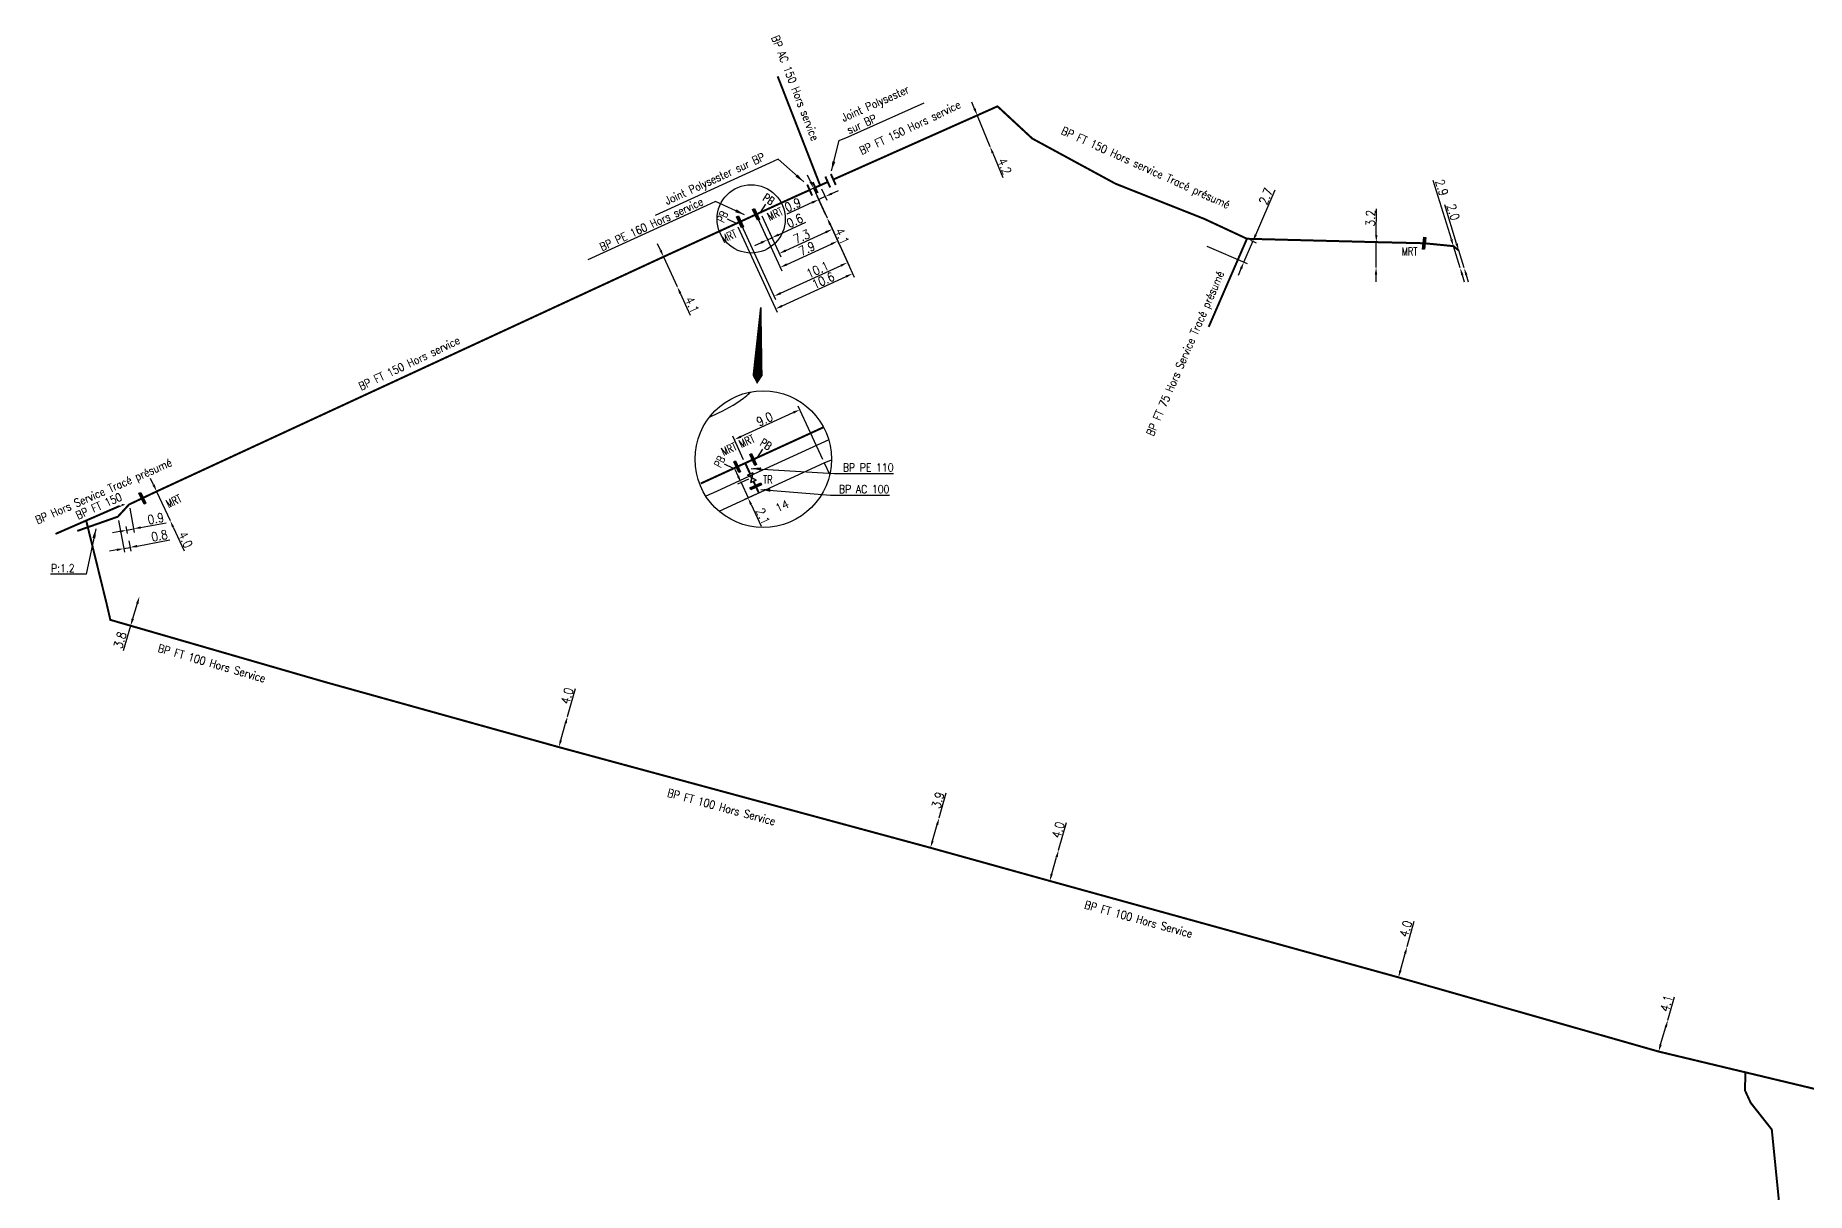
# Model space of a CAD drawing. Header units: millimetres. Extents: x 185000 to 186000, y 128000 to 129005.
# Drawn here: x 185268.1 to 185489.5, y 128611.2 to 128755.8 of the extents above; entities that cross this region are included whole.
import ezdxf
from ezdxf.enums import TextEntityAlignment as Align

# ---------------------------------------------------------------- set-up
doc = ezdxf.new("R2010")
doc.units = ezdxf.units.MM
doc.header["$PDMODE"] = 34
doc.linetypes.add('L_25_FT', pattern=[2000, 1000, 1000])
doc.layers.get('0').update_dxf_attribs({"linetype": 'CONTINUOUS'})
doc.layers.get('DEFPOINTS').update_dxf_attribs({"linetype": 'CONTINUOUS'})
doc.layers.add('L_908', color=5, linetype='CONTINUOUS')
doc.styles.add('G_ROMANS', font='ROMANS.SHX', dxfattribs={"width": 0.75})
doc.styles.get("Standard").update_dxf_attribs({"font": 'romans.shx', "width": 0.85})
doc.linetypes.add('BP_HS', pattern='A,2,-1,["G",Standard,S=0.85,R=0,X=-0.27,Y=-0.4],-1', length=4)
doc.dimstyles.get("Standard").update_dxf_attribs({"dimtxt": 1.5, "dimasz": 1.2, "dimexe": 0.625, "dimexo": 0.625, "dimgap": 0.25, "dimtad": 1, "dimdec": 1, "dimzin": 0, "dimdsep": 46, "dimtxsty": 'Standard', "dimcen": -0.5, "dimadec": 0, "dimazin": 0, "dimtfac": 1, "dimtdec": 1, "dimtmove": 0, "dimatfit": 3, "dimfxl": 0, "dimtolj": 1, "dimtzin": 0, "dimarcsym": 0})

# ---------------------------------------------------------------- blocks, each defined once
blk = doc.blocks.new('*D12')
at = {"layer": 'DEFPOINTS', "color": 0, "linetype": 'Continuous', "transparency": 16777216}
for p in [(185472.19, 128632.73), (185472.19, 128632.73), (185471.04, 128628.79)]:
    blk.add_point(p, dxfattribs=at)
at = {"layer": 'L_908', "color": 0, "linetype": 'Continuous', "lineweight": -2, "transparency": 16777216}
for p, q in [((185472.19, 128632.73), (185473.04, 128635.61)), ((185471.29, 128629.66), (185471.94, 128631.86))]:
    blk.add_line(p, q, dxfattribs=at)
at = {"layer": 'L_908', "color": 0, "linetype": 'Continuous', "transparency": 16777216}
for points in [[(185471.79, 128631.9), (185472.08, 128631.82), (185472.19, 128632.73)], [(185471.14, 128629.7), (185471.43, 128629.61), (185471.04, 128628.79)]]:
    blk.add_solid(points, dxfattribs=at)
at = {"layer": 'L_908', "color": 0, "linetype": 'Continuous', "transparency": 16777216, "insert": (185472.02, 128634.81), "char_height": 1.125, "attachment_point": 5, "rotation": 73.6448}
blk.add_mtext('\\A1;4.1', dxfattribs=at)
blk = doc.blocks.new('*D13')
at = {"layer": 'DEFPOINTS', "color": 0, "linetype": 'Continuous', "transparency": 16777216}
for p in [(185439.59, 128641.91), (185439.59, 128641.91), (185438.52, 128638.06)]:
    blk.add_point(p, dxfattribs=at)
at = {"layer": 'L_908', "color": 0, "linetype": 'Continuous', "lineweight": -2, "transparency": 16777216}
for p, q in [((185439.59, 128641.91), (185440.47, 128645.07)), ((185438.76, 128638.92), (185439.35, 128641.04))]:
    blk.add_line(p, q, dxfattribs=at)
at = {"layer": 'L_908', "color": 0, "linetype": 'Continuous', "transparency": 16777216}
for points in [[(185439.21, 128641.08), (185439.5, 128641), (185439.59, 128641.91)], [(185438.62, 128638.96), (185438.91, 128638.88), (185438.52, 128638.06)]]:
    blk.add_solid(points, dxfattribs=at)
at = {"layer": 'L_908', "color": 0, "linetype": 'Continuous', "transparency": 16777216, "insert": (185439.43, 128644.13), "char_height": 1.125, "attachment_point": 5, "rotation": 74.4636}
blk.add_mtext('\\A1;4.0', dxfattribs=at)
blk = doc.blocks.new('*D14')
at = {"layer": 'DEFPOINTS', "color": 0, "linetype": 'Continuous', "transparency": 16777216}
for p in [(185396.04, 128653.95), (185396.04, 128653.95), (185394.93, 128650.11)]:
    blk.add_point(p, dxfattribs=at)
at = {"layer": 'L_908', "color": 0, "linetype": 'Continuous', "lineweight": -2, "transparency": 16777216}
for p, q in [((185396.04, 128653.95), (185397.04, 128657.41)), ((185395.18, 128650.98), (185395.79, 128653.09))]:
    blk.add_line(p, q, dxfattribs=at)
at = {"layer": 'L_908', "color": 0, "linetype": 'Continuous', "transparency": 16777216}
for points in [[(185395.64, 128653.13), (185395.93, 128653.05), (185396.04, 128653.95)], [(185395.03, 128651.02), (185395.32, 128650.93), (185394.93, 128650.11)]]:
    blk.add_solid(points, dxfattribs=at)
at = {"layer": 'L_908', "color": 0, "linetype": 'Continuous', "transparency": 16777216, "insert": (185395.99, 128656.48), "char_height": 1.125, "attachment_point": 5, "rotation": 73.8445}
blk.add_mtext('\\A1;4.0', dxfattribs=at)
blk = doc.blocks.new('*D15')
at = {"layer": 'DEFPOINTS', "color": 0, "linetype": 'Continuous', "transparency": 16777216}
for p in [(185381.11, 128658), (185381.11, 128658), (185380.03, 128654.25)]:
    blk.add_point(p, dxfattribs=at)
at = {"layer": 'L_908', "color": 0, "linetype": 'Continuous', "lineweight": -2, "transparency": 16777216}
for p, q in [((185381.11, 128658), (185382, 128661.11)), ((185380.28, 128655.12), (185380.86, 128657.14))]:
    blk.add_line(p, q, dxfattribs=at)
at = {"layer": 'L_908', "color": 0, "linetype": 'Continuous', "transparency": 16777216}
for points in [[(185380.72, 128657.18), (185381, 128657.1), (185381.11, 128658)], [(185380.14, 128655.16), (185380.42, 128655.08), (185380.03, 128654.25)]]:
    blk.add_solid(points, dxfattribs=at)
at = {"layer": 'L_908', "color": 0, "linetype": 'Continuous', "transparency": 16777216, "insert": (185380.96, 128660.2), "char_height": 1.125, "attachment_point": 5, "rotation": 73.9577}
blk.add_mtext('\\A1;3.9', dxfattribs=at)
blk = doc.blocks.new('*D16')
at = {"layer": 'DEFPOINTS', "color": 0, "linetype": 'Continuous', "transparency": 16777216}
for p in [(185334.66, 128670.67), (185334.66, 128670.67), (185333.57, 128666.83)]:
    blk.add_point(p, dxfattribs=at)
at = {"layer": 'L_908', "color": 0, "linetype": 'Continuous', "lineweight": -2, "transparency": 16777216}
for p, q in [((185334.66, 128670.67), (185335.65, 128674.16)), ((185333.82, 128667.69), (185334.42, 128669.81))]:
    blk.add_line(p, q, dxfattribs=at)
at = {"layer": 'L_908', "color": 0, "linetype": 'Continuous', "transparency": 16777216}
for points in [[(185334.28, 128669.85), (185334.56, 128669.77), (185334.66, 128670.67)], [(185333.68, 128667.73), (185333.96, 128667.65), (185333.57, 128666.83)]]:
    blk.add_solid(points, dxfattribs=at)
at = {"layer": 'L_908', "color": 0, "linetype": 'Continuous', "transparency": 16777216, "insert": (185334.61, 128673.22), "char_height": 1.125, "attachment_point": 5, "rotation": 74.1764}
blk.add_mtext('\\A1;4.0', dxfattribs=at)
blk = doc.blocks.new('*D17')
at = {"layer": 'DEFPOINTS', "color": 0, "linetype": 'Continuous', "transparency": 16777216}
for p in [(185281.14, 128685.63), (185281.14, 128685.63), (185280.04, 128682)]:
    blk.add_point(p, dxfattribs=at)
at = {"layer": 'L_908', "color": 0, "linetype": 'Continuous', "lineweight": -2, "transparency": 16777216}
for p, q in [((185280.88, 128684.77), (185280.3, 128682.86)), ((185280.04, 128682), (185279.1, 128678.86))]:
    blk.add_line(p, q, dxfattribs=at)
at = {"layer": 'L_908', "color": 0, "linetype": 'Continuous', "transparency": 16777216}
for points in [[(185280.74, 128684.82), (185281.03, 128684.73), (185281.14, 128685.63)], [(185280.16, 128682.9), (185280.45, 128682.82), (185280.04, 128682)]]:
    blk.add_solid(points, dxfattribs=at)
at = {"layer": 'L_908', "color": 0, "linetype": 'Continuous', "transparency": 16777216, "insert": (185278.72, 128680.21), "char_height": 1.125, "attachment_point": 5, "rotation": 73.1785}
blk.add_mtext('\\A1;3.8', dxfattribs=at)
blk = doc.blocks.new('L_340_13')
at = {"color": 0, "linetype": 'Continuous', "flags": 128}
blk.add_lwpolyline([(0, 0), (0, 1.25)], dxfattribs=at)
at = {"color": 0, "linetype": 'Continuous', "style": 'G_ROMANS', "width": 0.75}
blk.add_text('PB', height=1, dxfattribs=at).set_placement((0, 1.95), align=Align.MIDDLE)
at = {"color": 0, "linetype": 'Continuous', "width": 0.75, "flags": 3}
for tag, p in [('DEF_LEG', (0, -10)), ('DEF_COUP', (0, -12.5)), ('DEF_TYPE', (0, -15))]:
    blk.add_attdef(tag, text='', height=1.2, dxfattribs=at).set_placement(p, align=Align.MIDDLE)
blk = doc.blocks.new('L_300_03')
at = {"color": 0, "linetype": 'Continuous', "flags": 128}
blk.add_lwpolyline([(-0.5, 0.38), (0.5, -0.38), (0.5, 0.38), (-0.5, -0.38), (-0.5, 0.38)], dxfattribs=at)
at = {"color": 0, "linetype": 'Continuous', "width": 0.75}
blk.add_attdef('NUM', text='', height=1, dxfattribs=at).set_placement((0, 1.67), align=Align.MIDDLE_CENTER)
at = {"color": 0, "linetype": 'Continuous', "width": 0.75, "flags": 3}
for tag, p in [('DEF_LEG', (0, -5)), ('DEF_COUP', (0, -7.5)), ('DEF_TYPE', (0, -10))]:
    blk.add_attdef(tag, text='', height=1.2, dxfattribs=at).set_placement(p, align=Align.MIDDLE)
blk = doc.blocks.new('L_340_17')
at = {"linetype": 'Continuous'}
blk.add_hatch(color=0, dxfattribs=at).paths.add_polyline_path([(0.125, 0.75), (-0.125, 0.75), (-0.125, -0.75), (0.125, -0.75)])
at = {"color": 0, "linetype": 'Continuous'}
blk.add_lwpolyline([(-0.125, 0.75), (0.125, 0.75), (0.125, -0.75), (-0.125, -0.75)], close=True, dxfattribs=at)
at = {"color": 0, "linetype": 'Continuous', "style": 'G_ROMANS', "width": 0.75}
for tag, height, flags, p in [('MRT', 1.5, 8, (0, 3)), ('DEF_LEG', 1.2, 3, (0, -5)), ('DEF_COUP', 1.2, 3, (0, -7.5)), ('DEF_TYPE', 1.2, 3, (0, -10))]:
    blk.add_attdef(tag, text='', height=height, dxfattribs=dict(at, flags=flags)).set_placement(p, align=Align.MIDDLE)
blk = doc.blocks.new('L_340_19')
at = {"linetype": 'Continuous'}
blk.add_hatch(color=0, dxfattribs=at).paths.add_polyline_path([(0.12, 0.75), (-0.12, 0.75), (-0.12, -0.75), (0.12, -0.75)])
at = {"color": 0, "linetype": 'Continuous'}
blk.add_lwpolyline([(-0.12, 0.75), (0.12, 0.75), (0.12, -0.75), (-0.12, -0.75)], close=True, dxfattribs=at)
at = {"color": 0, "linetype": 'Continuous', "width": 0.75}
for tag, height, flags, p in [('TR', 1, 8, (0, 1.98)), ('DEF_LEG', 1.2, 3, (0, -5)), ('DEF_COUP', 1.2, 3, (0, -7.5)), ('DEF_TYPE', 1.2, 3, (0, -10))]:
    blk.add_attdef(tag, text='', height=height, dxfattribs=dict(at, flags=flags)).set_placement(p, align=Align.MIDDLE)
blk = doc.blocks.new('L_300_09')
at = {"color": 0, "linetype": 'Continuous', "flags": 128}
blk.add_lwpolyline([(0.5, -0.38), (-0.5, 0.38), (-0.5, -0.38), (0.5, 0.38), (0.5, -0.38)], dxfattribs=at)
at = {"color": 0, "linetype": 'Continuous', "width": 0.75}
blk.add_attdef('NUM', text='', height=1, dxfattribs=at).set_placement((0, 1.69), align=Align.MIDDLE_CENTER)
at = {"color": 0, "linetype": 'Continuous', "width": 0.75, "flags": 3}
for tag, p in [('DEF_LEG', (0, -5)), ('DEF_COUP', (0, -7.5)), ('DEF_TYPE', (0, -10))]:
    blk.add_attdef(tag, text='', height=1.2, dxfattribs=at).set_placement(p, align=Align.MIDDLE)
blk = doc.blocks.new('P_310_01')
at = {"color": 0, "linetype": 'Continuous', "const_width": 0.25, "flags": 128}
for points in [[(-0.38, 0.75), (-0.38, -0.75)], [(0.38, 0.75), (0.38, -0.75)]]:
    blk.add_lwpolyline(points, dxfattribs=at)
at = {"color": 0, "linetype": 'Continuous', "width": 0.75}
blk.add_attdef('NUM', text='', height=1, dxfattribs=at).set_placement((1.93, 1.53), align=Align.MIDDLE)
at = {"color": 0, "linetype": 'Continuous', "width": 0.75, "flags": 3}
for tag, p in [('DEF_LEG', (0, -10)), ('DEF_COUP', (0, -12.5)), ('DEF_TYPE', (0, -15))]:
    blk.add_attdef(tag, text='', height=1.2, dxfattribs=at).set_placement(p, align=Align.MIDDLE)
blk = doc.blocks.new('*D203')
at = {"layer": 'DEFPOINTS', "color": 0, "linetype": 'Continuous', "transparency": 16777216}
for p in [(185358.22, 128733.39), (185367.11, 128732.95), (185368.43, 128730.06)]:
    blk.add_point(p, dxfattribs=at)
at = {"layer": 'L_908', "color": 0, "linetype": 'Continuous', "lineweight": -2, "transparency": 16777216}
for p, q in [((185358.41, 128732.96), (185361.44, 128726.35)), ((185367.3, 128732.53), (185368.62, 128729.64)), ((185362.07, 128727.15), (185367.61, 128729.69))]:
    blk.add_line(p, q, dxfattribs=at)
at = {"layer": 'L_908', "color": 0, "linetype": 'Continuous', "transparency": 16777216}
for points in [[(185367.55, 128729.82), (185367.67, 128729.55), (185368.43, 128730.06)], [(185362, 128727.28), (185362.13, 128727.01), (185361.25, 128726.77)]]:
    blk.add_solid(points, dxfattribs=at)
at = {"layer": 'L_908', "color": 0, "linetype": 'Continuous', "transparency": 16777216, "insert": (185364.57, 128729.12), "char_height": 1.125, "attachment_point": 5, "rotation": 24.6108}
blk.add_mtext('\\A1;7.9', dxfattribs=at)
blk = doc.blocks.new('*D204')
at = {"layer": 'DEFPOINTS', "color": 0, "linetype": 'Continuous', "transparency": 16777216}
for p in [(185356.22, 128732.47), (185367.11, 128732.95), (185369.66, 128727.38)]:
    blk.add_point(p, dxfattribs=at)
at = {"layer": 'L_908', "color": 0, "linetype": 'Continuous', "lineweight": -2, "transparency": 16777216}
for p, q in [((185356.41, 128732.05), (185360.67, 128722.75)), ((185367.3, 128732.53), (185369.85, 128726.95)), ((185361.29, 128723.55), (185368.84, 128727.01))]:
    blk.add_line(p, q, dxfattribs=at)
at = {"layer": 'L_908', "color": 0, "linetype": 'Continuous', "transparency": 16777216}
for points in [[(185368.78, 128727.14), (185368.9, 128726.87), (185369.66, 128727.38)], [(185361.23, 128723.69), (185361.36, 128723.41), (185360.48, 128723.17)]]:
    blk.add_solid(points, dxfattribs=at)
at = {"layer": 'L_908', "color": 0, "linetype": 'Continuous', "transparency": 16777216, "insert": (185365.91, 128726.49), "char_height": 1.125, "attachment_point": 5, "rotation": 24.6108}
blk.add_mtext('\\A1;10.1', dxfattribs=at)
blk = doc.blocks.new('*D205')
at = {"layer": 'DEFPOINTS', "color": 0, "linetype": 'Continuous', "transparency": 16777216}
for p in [(185363.7, 128709), (185356.86, 128702.31), (185366.75, 128702.34)]:
    blk.add_point(p, dxfattribs=at)
at = {"layer": 'L_908', "color": 0, "linetype": 'Continuous', "lineweight": -2, "transparency": 16777216}
for p, q in [((185356.33, 128705.63), (185362.88, 128708.63)), ((185366.56, 128702.76), (185363.5, 128709.43)), ((185356.67, 128702.74), (185355.32, 128705.68))]:
    blk.add_line(p, q, dxfattribs=at)
at = {"layer": 'L_908', "color": 0, "linetype": 'Continuous', "transparency": 16777216}
for points in [[(185362.82, 128708.77), (185362.94, 128708.49), (185363.7, 128709)], [(185356.27, 128705.77), (185356.4, 128705.49), (185355.52, 128705.26)]]:
    blk.add_solid(points, dxfattribs=at)
at = {"layer": 'L_908', "color": 0, "linetype": 'Continuous', "transparency": 16777216, "insert": (185359.29, 128707.81), "char_height": 1.125, "attachment_point": 5, "rotation": 24.6108}
blk.add_mtext('\\A1;9.0', dxfattribs=at)
blk = doc.blocks.new('*D206')
at = {"layer": 'DEFPOINTS', "color": 0, "linetype": 'Continuous', "transparency": 16777216}
for p in [(185355.77, 128732.25), (185367.11, 128732.95), (185370.29, 128726)]:
    blk.add_point(p, dxfattribs=at)
at = {"layer": 'L_908', "color": 0, "linetype": 'Continuous', "lineweight": -2, "transparency": 16777216}
for p, q in [((185355.96, 128731.83), (185360.85, 128721.16)), ((185367.3, 128732.53), (185370.49, 128725.57)), ((185361.47, 128721.96), (185369.47, 128725.62))]:
    blk.add_line(p, q, dxfattribs=at)
at = {"layer": 'L_908', "color": 0, "linetype": 'Continuous', "transparency": 16777216}
for points in [[(185369.41, 128725.76), (185369.54, 128725.49), (185370.29, 128726)], [(185361.41, 128722.1), (185361.53, 128721.82), (185360.65, 128721.58)]]:
    blk.add_solid(points, dxfattribs=at)
at = {"layer": 'L_908', "color": 0, "linetype": 'Continuous', "transparency": 16777216, "insert": (185366.62, 128725.14), "char_height": 1.125, "attachment_point": 5, "rotation": 24.6108}
blk.add_mtext('\\A1;10.6', dxfattribs=at)
blk = doc.blocks.new('*D207')
at = {"layer": 'DEFPOINTS', "color": 0, "linetype": 'Continuous', "transparency": 16777216}
for p in [(185358.22, 128733.39), (185358.76, 128733.63), (185359.66, 128730.23)]:
    blk.add_point(p, dxfattribs=at)
at = {"layer": 'L_908', "color": 0, "linetype": 'Continuous', "lineweight": -2, "transparency": 16777216}
for p, q in [((185358.41, 128732.96), (185359.86, 128729.8)), ((185358.96, 128733.21), (185360.41, 128730.05)), ((185361.03, 128730.85), (185364.46, 128732.42)), ((185358.85, 128729.85), (185358.03, 128729.48)), ((185359.66, 128730.23), (185360.21, 128730.48))]:
    blk.add_line(p, q, dxfattribs=at)
at = {"layer": 'L_908', "color": 0, "linetype": 'Continuous', "transparency": 16777216}
for points in [[(185360.97, 128730.99), (185361.09, 128730.72), (185360.21, 128730.48)], [(185358.78, 128729.99), (185358.91, 128729.72), (185359.66, 128730.23)]]:
    blk.add_solid(points, dxfattribs=at)
at = {"layer": 'L_908', "color": 0, "linetype": 'Continuous', "transparency": 16777216, "insert": (185363.06, 128732.61), "char_height": 1.125, "attachment_point": 5, "rotation": 24.6108}
blk.add_mtext('\\A1;0.6', dxfattribs=at)
blk = doc.blocks.new('*D208')
at = {"layer": 'DEFPOINTS', "color": 0, "linetype": 'Continuous', "transparency": 16777216}
for p in [(185358.76, 128733.63), (185367.11, 128732.95), (185367.75, 128731.54)]:
    blk.add_point(p, dxfattribs=at)
at = {"layer": 'L_908', "color": 0, "linetype": 'Continuous', "lineweight": -2, "transparency": 16777216}
for p, q in [((185358.96, 128733.21), (185361.31, 128728.08)), ((185361.93, 128728.88), (185366.93, 128731.17)), ((185367.3, 128732.53), (185367.95, 128731.12))]:
    blk.add_line(p, q, dxfattribs=at)
at = {"layer": 'L_908', "color": 0, "linetype": 'Continuous', "transparency": 16777216}
for points in [[(185366.87, 128731.31), (185366.99, 128731.03), (185367.75, 128731.54)], [(185361.87, 128729.02), (185361.99, 128728.74), (185361.11, 128728.5)]]:
    blk.add_solid(points, dxfattribs=at)
at = {"layer": 'L_908', "color": 0, "linetype": 'Continuous', "transparency": 16777216, "insert": (185363.92, 128730.62), "char_height": 1.125, "attachment_point": 5, "rotation": 24.6108}
blk.add_mtext('\\A1;7.3', dxfattribs=at)
blk = doc.blocks.new('*D209')
at = {"layer": 'DEFPOINTS', "color": 0, "linetype": 'Continuous', "transparency": 16777216}
for p in [(185357.7, 128700.5), (185357.22, 128697.97), (185358.57, 128698.59)]:
    blk.add_point(p, dxfattribs=at)
at = {"layer": 'L_908', "color": 0, "linetype": 'Continuous', "lineweight": -2, "transparency": 16777216}
for p, q in [((185355.97, 128700.7), (185355.6, 128701.52)), ((185357.27, 128700.3), (185355.92, 128699.68)), ((185356.34, 128699.88), (185357.22, 128697.97)), ((185358.14, 128698.39), (185356.79, 128697.77)), ((185357.59, 128697.15), (185358.85, 128694.42))]:
    blk.add_line(p, q, dxfattribs=at)
at = {"layer": 'L_908', "color": 0, "linetype": 'Continuous', "transparency": 16777216}
for points in [[(185356.11, 128700.76), (185355.83, 128700.63), (185356.34, 128699.88)], [(185357.73, 128697.21), (185357.46, 128697.09), (185357.22, 128697.97)]]:
    blk.add_solid(points, dxfattribs=at)
at = {"layer": 'L_908', "color": 0, "linetype": 'Continuous', "transparency": 16777216, "insert": (185359.09, 128695.69), "char_height": 1.125, "attachment_point": 5, "rotation": 294.6108}
blk.add_mtext('\\A1;2.1', dxfattribs=at)
blk = doc.blocks.new('*D210')
at = {"layer": 'DEFPOINTS', "color": 0, "linetype": 'Continuous', "transparency": 16777216}
for p in [(185283.3, 128698.78), (185284.98, 128695.15), (185284.98, 128695.15)]:
    blk.add_point(p, dxfattribs=at)
at = {"layer": 'L_908', "color": 0, "linetype": 'Continuous', "lineweight": -2, "transparency": 16777216}
for p, q in [((185282.92, 128699.59), (185282.54, 128700.41)), ((185283.3, 128698.78), (185284.98, 128695.15)), ((185285.36, 128694.33), (185286.73, 128691.36))]:
    blk.add_line(p, q, dxfattribs=at)
at = {"layer": 'L_908', "color": 0, "linetype": 'Continuous', "transparency": 16777216}
for points in [[(185283.06, 128699.66), (185282.78, 128699.53), (185283.3, 128698.78)], [(185285.49, 128694.39), (185285.22, 128694.27), (185284.98, 128695.15)]]:
    blk.add_solid(points, dxfattribs=at)
at = {"layer": 'L_908', "color": 0, "linetype": 'Continuous', "transparency": 16777216, "insert": (185286.91, 128692.75), "char_height": 1.125, "attachment_point": 5, "rotation": 294.8364}
blk.add_mtext('\\A1;4.0', dxfattribs=at)
blk = doc.blocks.new('*D211')
at = {"layer": 'DEFPOINTS', "color": 0, "linetype": 'Continuous', "transparency": 16777216}
for p in [(185279.84, 128697.14), (185279.57, 128693.94), (185279.74, 128693.06)]:
    blk.add_point(p, dxfattribs=at)
at = {"layer": 'L_908', "color": 0, "linetype": 'Continuous', "lineweight": -2, "transparency": 16777216}
for p, q in [((185279.93, 128696.68), (185280.5, 128693.64)), ((185278.69, 128693.78), (185277.8, 128693.61)), ((185279.65, 128693.52), (185279.48, 128694.4)), ((185279.57, 128693.94), (185280.42, 128694.1)), ((185281.3, 128694.27), (185284.48, 128694.87))]:
    blk.add_line(p, q, dxfattribs=at)
at = {"layer": 'L_908', "color": 0, "linetype": 'Continuous', "transparency": 16777216}
for points in [[(185278.66, 128693.92), (185278.71, 128693.63), (185279.57, 128693.94)], [(185281.27, 128694.42), (185281.33, 128694.12), (185280.42, 128694.1)]]:
    blk.add_solid(points, dxfattribs=at)
at = {"layer": 'L_908', "color": 0, "linetype": 'Continuous', "transparency": 16777216, "insert": (185283.19, 128695.39), "char_height": 1.125, "attachment_point": 5, "rotation": 10.7265}
blk.add_mtext('\\A1;0.9', dxfattribs=at)
blk = doc.blocks.new('*D212')
at = {"layer": 'DEFPOINTS', "color": 0, "linetype": 'Continuous', "transparency": 16777216}
for p in [(185278.44, 128695.62), (185279.74, 128693.06), (185279.98, 128691.79)]:
    blk.add_point(p, dxfattribs=at)
at = {"layer": 'L_908', "color": 0, "linetype": 'Continuous', "lineweight": -2, "transparency": 16777216}
for p, q in [((185278.53, 128695.16), (185279.28, 128691.18)), ((185278.31, 128691.47), (185277.42, 128691.3)), ((185279.19, 128691.64), (185279.98, 128691.79)), ((185279.82, 128692.6), (185280.07, 128691.33)), ((185280.86, 128691.95), (185284.96, 128692.73))]:
    blk.add_line(p, q, dxfattribs=at)
at = {"layer": 'L_908', "color": 0, "linetype": 'Continuous', "transparency": 16777216}
for points in [[(185278.28, 128691.62), (185278.34, 128691.32), (185279.19, 128691.64)], [(185280.83, 128692.1), (185280.89, 128691.81), (185279.98, 128691.79)]]:
    blk.add_solid(points, dxfattribs=at)
at = {"layer": 'L_908', "color": 0, "linetype": 'Continuous', "transparency": 16777216, "insert": (185283.65, 128693.25), "char_height": 1.125, "attachment_point": 5, "rotation": 10.7265}
blk.add_mtext('\\A1;0.8', dxfattribs=at)
blk = doc.blocks.new('*D213')
at = {"layer": 'DEFPOINTS', "color": 0, "linetype": 'Continuous', "transparency": 16777216}
for p in [(185346.66, 128728.1), (185348.37, 128724.37), (185348.37, 128724.37)]:
    blk.add_point(p, dxfattribs=at)
at = {"layer": 'L_908', "color": 0, "linetype": 'Continuous', "lineweight": -2, "transparency": 16777216}
for p, q in [((185346.29, 128728.92), (185345.91, 128729.73)), ((185346.66, 128728.1), (185348.37, 128724.37)), ((185348.74, 128723.55), (185349.99, 128720.82))]:
    blk.add_line(p, q, dxfattribs=at)
at = {"layer": 'L_908', "color": 0, "linetype": 'Continuous', "transparency": 16777216}
for points in [[(185346.42, 128728.98), (185346.15, 128728.85), (185346.66, 128728.1)], [(185348.88, 128723.61), (185348.61, 128723.49), (185348.37, 128724.37)]]:
    blk.add_solid(points, dxfattribs=at)
at = {"layer": 'L_908', "color": 0, "linetype": 'Continuous', "transparency": 16777216, "insert": (185350.24, 128722.09), "char_height": 1.125, "attachment_point": 5, "rotation": 294.6113}
blk.add_mtext('\\A1;4.1', dxfattribs=at)
blk = doc.blocks.new('*D214')
at = {"layer": 'DEFPOINTS', "color": 0, "linetype": 'Continuous', "transparency": 16777216}
for p in [(185363.31, 128735.72), (185367.11, 128732.95), (185367.11, 128732.95)]:
    blk.add_point(p, dxfattribs=at)
at = {"layer": 'L_908', "color": 0, "linetype": 'Continuous', "lineweight": -2, "transparency": 16777216}
for p, q in [((185365.02, 128737.5), (185364.65, 128738.31)), ((185363.74, 128735.92), (185365.83, 128736.87)), ((185365.4, 128736.68), (185367.11, 128732.95)), ((185367.48, 128732.13), (185368.73, 128729.4))]:
    blk.add_line(p, q, dxfattribs=at)
at = {"layer": 'L_908', "color": 0, "linetype": 'Continuous', "transparency": 16777216}
for points in [[(185365.16, 128737.56), (185364.89, 128737.43), (185365.4, 128736.68)], [(185367.62, 128732.2), (185367.34, 128732.07), (185367.11, 128732.95)]]:
    blk.add_solid(points, dxfattribs=at)
at = {"layer": 'L_908', "color": 0, "linetype": 'Continuous', "transparency": 16777216, "insert": (185368.98, 128730.67), "char_height": 1.125, "attachment_point": 5, "rotation": 294.6108}
blk.add_mtext('\\A1;4.1', dxfattribs=at)
blk = doc.blocks.new('*D215')
at = {"layer": 'DEFPOINTS', "color": 0, "linetype": 'Continuous', "transparency": 16777216}
for p in [(185366.06, 128735.25), (185366.23, 128737.02), (185367.11, 128732.95)]:
    blk.add_point(p, dxfattribs=at)
at = {"layer": 'L_908', "color": 0, "linetype": 'Continuous', "lineweight": -2, "transparency": 16777216}
for p, q in [((185366.91, 128733.38), (185365.86, 128735.67)), ((185366.87, 128735.62), (185366.06, 128735.25)), ((185366.42, 128736.59), (185367.06, 128735.19)), ((185367.69, 128735.99), (185368.51, 128736.37)), ((185365.24, 128734.87), (185362.06, 128733.42))]:
    blk.add_line(p, q, dxfattribs=at)
at = {"layer": 'L_908', "color": 0, "linetype": 'Continuous', "transparency": 16777216}
for points in [[(185365.17, 128735.01), (185365.3, 128734.73), (185366.06, 128735.25)], [(185367.63, 128736.13), (185367.75, 128735.86), (185366.87, 128735.62)]]:
    blk.add_solid(points, dxfattribs=at)
at = {"layer": 'L_908', "color": 0, "linetype": 'Continuous', "transparency": 16777216, "insert": (185362.81, 128734.59), "char_height": 1.125, "attachment_point": 5, "rotation": 24.6108}
blk.add_mtext('\\A1;0.9', dxfattribs=at)
blk = doc.blocks.new('*D216')
at = {"layer": 'DEFPOINTS', "color": 0, "linetype": 'Continuous', "transparency": 16777216}
for p in [(185385.87, 128745.77), (185387.46, 128741.89), (185387.46, 128741.89)]:
    blk.add_point(p, dxfattribs=at)
at = {"layer": 'L_908', "color": 0, "linetype": 'Continuous', "lineweight": -2, "transparency": 16777216}
for p, q in [((185385.53, 128746.6), (185385.18, 128747.44)), ((185385.87, 128745.77), (185387.46, 128741.89)), ((185387.81, 128741.05), (185389.05, 128738.02))]:
    blk.add_line(p, q, dxfattribs=at)
at = {"layer": 'L_908', "color": 0, "linetype": 'Continuous', "transparency": 16777216}
for points in [[(185385.67, 128746.66), (185385.39, 128746.55), (185385.87, 128745.77)], [(185387.94, 128741.11), (185387.67, 128741), (185387.46, 128741.89)]]:
    blk.add_solid(points, dxfattribs=at)
at = {"layer": 'L_908', "color": 0, "linetype": 'Continuous', "transparency": 16777216, "insert": (185389.29, 128739.41), "char_height": 1.125, "attachment_point": 5, "rotation": 292.3254}
blk.add_mtext('\\A1;4.2', dxfattribs=at)
blk = doc.blocks.new('*D217')
at = {"layer": 'DEFPOINTS', "color": 0, "linetype": 'Continuous', "transparency": 16777216}
for p in [(185435.75, 128729.93), (185435.72, 128726.78), (185435.72, 128726.78)]:
    blk.add_point(p, dxfattribs=at)
at = {"layer": 'L_908', "color": 0, "linetype": 'Continuous', "lineweight": -2, "transparency": 16777216}
for p, q in [((185435.75, 128730.83), (185435.78, 128734.11)), ((185435.72, 128726.78), (185435.75, 128729.93)), ((185435.71, 128725.88), (185435.71, 128724.98))]:
    blk.add_line(p, q, dxfattribs=at)
at = {"layer": 'L_908', "color": 0, "linetype": 'Continuous', "transparency": 16777216}
for points in [[(185435.6, 128730.83), (185435.9, 128730.83), (185435.75, 128729.93)], [(185435.56, 128725.88), (185435.86, 128725.88), (185435.72, 128726.78)]]:
    blk.add_solid(points, dxfattribs=at)
at = {"layer": 'L_908', "color": 0, "linetype": 'Continuous', "transparency": 16777216, "insert": (185435.02, 128732.93), "char_height": 1.125, "attachment_point": 5, "rotation": 89.5691}
blk.add_mtext('\\A1;3.2', dxfattribs=at)
blk = doc.blocks.new('*D218')
at = {"layer": 'DEFPOINTS', "color": 0, "linetype": 'Continuous', "transparency": 16777216}
for p in [(185446.05, 128728.9), (185446.73, 128726.7), (185446.73, 128726.7)]:
    blk.add_point(p, dxfattribs=at)
at = {"layer": 'L_908', "color": 0, "linetype": 'Continuous', "lineweight": -2, "transparency": 16777216}
for p, q in [((185445.79, 128729.76), (185444.3, 128734.6)), ((185446.73, 128726.7), (185446.05, 128728.9)), ((185446.99, 128725.84), (185447.25, 128724.98))]:
    blk.add_line(p, q, dxfattribs=at)
at = {"layer": 'L_908', "color": 0, "linetype": 'Continuous', "transparency": 16777216}
for points in [[(185445.93, 128729.8), (185445.64, 128729.72), (185446.05, 128728.9)], [(185447.13, 128725.88), (185446.85, 128725.79), (185446.73, 128726.7)]]:
    blk.add_solid(points, dxfattribs=at)
at = {"layer": 'L_908', "color": 0, "linetype": 'Continuous', "transparency": 16777216, "insert": (185445.37, 128733.68), "char_height": 1.125, "attachment_point": 5, "rotation": 287.0369}
blk.add_mtext('\\A1;2.0', dxfattribs=at)
blk = doc.blocks.new('*D219')
at = {"layer": 'DEFPOINTS', "color": 0, "linetype": 'Continuous', "transparency": 16777216}
for p in [(185445.39, 128729.43), (185446.23, 128726.7), (185446.23, 128726.7)]:
    blk.add_point(p, dxfattribs=at)
at = {"layer": 'L_908', "color": 0, "linetype": 'Continuous', "lineweight": -2, "transparency": 16777216}
for p, q in [((185445.13, 128730.29), (185442.87, 128737.64)), ((185446.23, 128726.7), (185445.39, 128729.43)), ((185446.49, 128725.84), (185446.75, 128724.98))]:
    blk.add_line(p, q, dxfattribs=at)
at = {"layer": 'L_908', "color": 0, "linetype": 'Continuous', "transparency": 16777216}
for points in [[(185445.27, 128730.33), (185444.98, 128730.24), (185445.39, 128729.43)], [(185446.63, 128725.88), (185446.35, 128725.8), (185446.23, 128726.7)]]:
    blk.add_solid(points, dxfattribs=at)
at = {"layer": 'L_908', "color": 0, "linetype": 'Continuous', "transparency": 16777216, "insert": (185443.93, 128736.74), "char_height": 1.125, "attachment_point": 5, "rotation": 287.0369}
blk.add_mtext('\\A1;2.9', dxfattribs=at)
blk = doc.blocks.new('*D220')
at = {"layer": 'DEFPOINTS', "color": 0, "linetype": 'Continuous', "transparency": 16777216}
for p in [(185414.13, 128729.61), (185419.58, 128730.35), (185419.19, 128727.42)]:
    blk.add_point(p, dxfattribs=at)
at = {"layer": 'L_908', "color": 0, "linetype": 'Continuous', "lineweight": -2, "transparency": 16777216}
for p, q in [((185420.67, 128730.85), (185423.1, 128736.46)), ((185414.56, 128729.43), (185419.62, 128727.24)), ((185419.19, 128727.42), (185420.32, 128730.03)), ((185420.01, 128730.16), (185420.75, 128729.84)), ((185418.83, 128726.6), (185418.47, 128725.77))]:
    blk.add_line(p, q, dxfattribs=at)
at = {"layer": 'L_908', "color": 0, "linetype": 'Continuous', "transparency": 16777216}
for points in [[(185420.54, 128730.91), (185420.81, 128730.79), (185420.32, 128730.03)], [(185418.69, 128726.66), (185418.97, 128726.54), (185419.19, 128727.42)]]:
    blk.add_solid(points, dxfattribs=at)
at = {"layer": 'L_908', "color": 0, "linetype": 'Continuous', "transparency": 16777216, "insert": (185421.94, 128735.66), "char_height": 1.125, "attachment_point": 5, "rotation": 66.5654}
blk.add_mtext('\\A1;2.7', dxfattribs=at)

msp = doc.modelspace()

# ---------------------------------------------------------------- linework, layer by layer
at = {"layer": 'L_908', "color": 252}
msp.add_line((185366.75, 128702.34), (185367.43, 128700.86), dxfattribs=at)
at = {"layer": 'L_908', "linetype": 'BP_HS', "const_width": 0.25, "flags": 128}
for points in [[(185366.23, 128737.02), (185360.92, 128750.65)], [(185367.87, 128737.75), (185385.87, 128745.77), (185388.4, 128746.9), (185392.74, 128742.88), (185397.99, 128740.03), (185403.15, 128737.23), (185414.26, 128732.83), (185419.58, 128730.35), (185435.75, 128729.93), (185441.74, 128729.79)], [(185358.22, 128733.39), (185358.76, 128733.64), (185363.31, 128735.72), (185364.93, 128736.44)], [(185356.22, 128732.47), (185358.22, 128733.39)], [(185281.51, 128697.93), (185283.3, 128698.78), (185283.3, 128698.78), (185346.66, 128728.1), (185355.76, 128732.26), (185356.22, 128732.47)], [(185419.58, 128730.35), (185414.8, 128719.34)], [(185281.51, 128697.93), (185279.84, 128697.14), (185279.84, 128697.14), (185278.44, 128695.62), (185273.37, 128693.84)], [(185481.9, 128626.19), (185481.82, 128623.96), (185482.55, 128622.38), (185485.18, 128619.05), (185487.22, 128598.72), (185487.22, 128598.72), (185489.96, 128580.85), (185495.56, 128535.13), (185506.34, 128467.98), (185506.55, 128466.71)]]:
    msp.add_lwpolyline(points, dxfattribs=at)
at = {"layer": 'L_908', "linetype": 'BP_HS', "ltscale": 0.5, "const_width": 0.25, "flags": 128}
msp.add_lwpolyline([(185365.61, 128736.75), (185366.23, 128737.02), (185367.19, 128737.45)], dxfattribs=at)
at = {"layer": 'L_908', "linetype": 'BP_HS', "ltscale": 0.5, "flags": 128}
msp.add_lwpolyline([(185441.74, 128729.79, 0.25, 0.25, 0), (185445.39, 128729.43, 0.25, 0.25, 0), (185445.39, 128729.43, 0.25, 0.25, 0), (185445.39, 128729.43, 0.25, 0.25, 0), (185446.05, 128728.9, 0, 0, 0)], format="xyseb", dxfattribs=at)
at = {"layer": 'L_908', "linetype": 'Continuous'}
msp.add_lwpolyline([(185358.81, 128721.79, 0.192, 1.15, 0), (185358.45, 128714.12, 2.3, 0, 0), (185358.35, 128712.2, 2.3, 0, 0)], format="xyseb", dxfattribs=at)
at = {"layer": 'L_908', "color": 252, "flags": 128}
msp.add_lwpolyline([(185352.4, 128708.07), (185353.53, 128708.59, 0.066), (185357.05, 128710.77, 0.013597), (185357.54, 128711.2, 0.013597)], format="xyb", dxfattribs=at)
at = {"layer": 'L_908', "linetype": 'Continuous', "const_width": 0.25, "flags": 128}
for points in [[(185357.86, 128702.77), (185358.41, 128703.02), (185366.66, 128706.8)], [(185351.31, 128699.77), (185355.41, 128701.65), (185355.86, 128701.86)], [(185355.86, 128701.86), (185357.86, 128702.77)], [(185356.87, 128702.31), (185357.49, 128700.95)], [(185357.9, 128700.04), (185358.19, 128699.42)], [(185358.57, 128698.59), (185358.19, 128699.42)]]:
    msp.add_lwpolyline(points, dxfattribs=at)
at = {"layer": 'L_908', "color": 252, "flags": 128}
for points in [[(185367.3, 128705.22), (185357.95, 128700.92), (185353.27, 128698.77), (185351.96, 128698.17)], [(185353.59, 128696.31), (185366.75, 128702.34), (185367.65, 128702.74)]]:
    msp.add_lwpolyline(points, dxfattribs=at)
at = {"layer": 'L_908', "linetype": 'BP_HS', "const_width": 0.25}
for points in [[(185270.66, 128693.47), (185274.49, 128695.14), (185278.97, 128697.09), (185278.92, 128697.1)], [(185274.49, 128695.14), (185277.02, 128684.85), (185277.51, 128682.73), (185280.04, 128682), (185304.29, 128674.98), (185333.57, 128666.83), (185333.57, 128666.83), (185380.03, 128654.25), (185394.93, 128650.11), (185438.52, 128638.06), (185471.04, 128628.79), (185481.9, 128626.19), (185494.6, 128623.15)]]:
    msp.add_lwpolyline(points, dxfattribs=at)
at = {"layer": 'L_908'}
for centre, radius in [((185357.61, 128732.84), 4.27), ((185359.12, 128702.81), 8.53)]:
    msp.add_circle(centre, radius, dxfattribs=at)

# ---------------------------------------------------------------- block references
at = {"layer": 'L_908', "ltscale": 0.5, "rotation": 24.01465721074167}
for p in [(185365.27, 128736.59), (185367.53, 128737.6)]:
    msp.add_blockref('P_310_01', p, dxfattribs=at)
at = {"layer": 'L_908'}
for name, p, rotation in [('L_340_13', (185358.76, 128733.63), 327.7573339540789), ('L_340_13', (185355.77, 128732.25), 63.85791572253957), ('L_340_13', (185358.41, 128703.02), 327.7573339540789), ('L_340_13', (185355.41, 128701.64), 63.85791572253959), ('L_300_03', (185357.7, 128700.5), 294.6107612866064), ('L_300_09', (185357.7, 128700.5), 294.6107612864804)]:
    msp.add_blockref(name, p, dxfattribs=dict(at, rotation=rotation))
ref = msp.add_blockref('L_340_17', (185356.22, 128732.47), dxfattribs=dict(at, rotation=24.83641554100118))
ref.add_attrib('MRT', 'MRT', dxfattribs={"layer": '0', "color": 0, "linetype": 'Continuous', "height": 1, "rotation": 24.8364, "style": 'G_ROMANS', "width": 0.75, "flags": 8}).set_placement((185354.83, 128730.67), align=Align.MIDDLE)
ref = msp.add_blockref('L_340_17', (185358.22, 128733.39), dxfattribs=dict(at, rotation=24.83641554100118))
ref.add_attrib('MRT', 'MRT', dxfattribs={"layer": '0', "color": 0, "linetype": 'Continuous', "height": 1, "rotation": 24.8364, "style": 'G_ROMANS', "width": 0.75, "flags": 8}).set_placement((185360.6, 128733.46), align=Align.MIDDLE)
at = {"layer": 'L_908', "ltscale": 0.5}
ref = msp.add_blockref('L_340_17', (185441.74, 128729.79), dxfattribs=dict(at, rotation=354.3796656514391))
ref.add_attrib('MRT', 'MRT', dxfattribs={"layer": '0', "color": 0, "linetype": 'Continuous', "height": 1, "width": 0.75}).set_placement((185439.91, 128728.78), align=Align.MIDDLE)
at = {"layer": 'L_908'}
ref = msp.add_blockref('L_340_17', (185355.86, 128701.86), dxfattribs=dict(at, rotation=24.83641554100118))
ref.add_attrib('MRT', 'MRT', dxfattribs={"layer": '0', "color": 0, "linetype": 'Continuous', "height": 1, "rotation": 24.8364, "style": 'G_ROMANS', "width": 0.75, "flags": 8}).set_placement((185354.84, 128704.08), align=Align.MIDDLE)
ref = msp.add_blockref('L_340_17', (185357.86, 128702.77), dxfattribs=dict(at, rotation=24.83641554100118))
ref.add_attrib('MRT', 'MRT', dxfattribs={"layer": '0', "color": 0, "linetype": 'Continuous', "height": 1, "rotation": 24.8364, "style": 'G_ROMANS', "width": 0.75, "flags": 8}).set_placement((185357.06, 128705.06), align=Align.MIDDLE)
ref = msp.add_blockref('L_340_19', (185358.19, 128699.42), dxfattribs=dict(at, rotation=294.6107612868583))
ref.add_attrib('TR', 'TR', dxfattribs={"layer": '0', "color": 0, "linetype": 'Continuous', "height": 1, "width": 0.75}).set_placement((185359.7, 128700.26), align=Align.MIDDLE)
ref = msp.add_blockref('L_340_17', (185281.51, 128697.93), dxfattribs=dict(at, rotation=25.41605988606121))
ref.add_attrib('MRT', 'MRT', dxfattribs={"layer": '0', "color": 0, "linetype": 'Continuous', "height": 1, "rotation": 25.4161, "style": 'G_ROMANS', "width": 0.75, "flags": 8}).set_placement((185285.44, 128697.56), align=Align.MIDDLE)

# ---------------------------------------------------------------- texts
at = {"layer": 'L_908', "linetype": 'Continuous', "width": 0.85}
for s, rotation, p in [('BP AC 150 Hors service', 291.285, (185363.14, 128749.2)), ('BP FT 150 Hors service', 25.5068, (185377.45, 128744.27)), ('BP FT 150 Hors service Tracé présumé ', 335.7647, (185407.13, 128738.99)), ('BP FT 150 Hors service', 25.5068, (185314.86, 128714.82)), ('BP FT 150', 23.7171, (185276.07, 128696.95))]:
    msp.add_text(s, height=1, rotation=rotation, dxfattribs=at).set_placement(p, align=Align.MIDDLE)
at = {"layer": 'L_908', "linetype": 'L_25_FT', "width": 0.85}
for s, rotation, p in [('BP FT 75 Hors Service Tracé présumé', 66.5189, (185411.99, 128715.96)), ('BP Hors Service Tracé présumé', 23.4874, (185276.72, 128698.68)), ('BP FT 100 Hors Service', 343.8654, (185290.2, 128677.33)), ('BP FT 100 Hors Service', 344.8576, (185353.91, 128659.36)), ('BP FT 100 Hors Service', 344.5453, (185406.04, 128645.35))]:
    msp.add_text(s, height=1, rotation=rotation, dxfattribs=at).set_placement(p, align=Align.MIDDLE)
at = {"layer": 'L_908', "color": 252}
msp.add_text('14', height=1, rotation=24.6112, dxfattribs=at).set_placement((185361.48, 128696.97), align=Align.MIDDLE)
at = {"layer": 'L_908', "linetype": 'Continuous', "char_height": 1}
for s, insert, attachment_point, rotation in [('Joint Polysester\\Psur BP', (185369.3, 128744.65), 4, 24.0147), ('Joint Polysester sur BP', (185359.29, 128740.53), 6, 24.6023), ('BP PE 160 Hors service', (185351.52, 128735.09), 6, 24.6023)]:
    msp.add_mtext(s, dxfattribs=dict(at, insert=insert, attachment_point=attachment_point, rotation=rotation))
at = {"layer": 'L_908', "linetype": 'Continuous', "char_height": 1, "attachment_point": 6}
for s, insert in [('BP PE 110', (185375.41, 128701.77)), ('BP AC 100', (185374.89, 128699.06)), ('P:1.2', (185273.05, 128689.18))]:
    msp.add_mtext(s, dxfattribs=dict(at, insert=insert))

# ---------------------------------------------------------------- dimensions: what is measured, and where the dimension line sits
at = {"layer": 'L_908', "linetype": 'Continuous'}
for base, p1, p2, angle, override, picture, middle in [((185387.46, 128741.89), (185385.87, 128745.77), (185387.46, 128741.89), 112.3254, {"dimscale": 0.75, "dimatfit": 0}, '*D216', (185388.6, 128739.12)), ((185367.11, 128732.95), (185363.31, 128735.72), (185367.11, 128732.95), 114.6108, {"dimscale": 0.75, "dimatfit": 0}, '*D214', (185368.29, 128730.36)), ((185446.2257, 128726.7014), (185445.3907, 128729.4263), (185446.2257, 128726.7014), 107.0369, {"dimscale": 0.75, "dimatfit": 0}, '*D219', (185443.2159, 128736.5232)), ((185366.06, 128735.25), (185366.23, 128737.02), (185367.11, 128732.95), 24.6108, {"dimscale": 0.75, "dimatfit": 0}, '*D215', (185363.12, 128733.9)), ((185359.66, 128730.23), (185358.76, 128733.63), (185358.22, 128733.39), 24.6108, {"dimscale": 0.75}, '*D207', (185363.38, 128731.93)), ((185368.43, 128730.06), (185358.22, 128733.39), (185367.11, 128732.95), 204.6108, {"dimscale": 0.75}, '*D203', (185364.88, 128728.44)), ((185367.75, 128731.54), (185358.76, 128733.63), (185367.11, 128732.95), 204.6108, {"dimscale": 0.75}, '*D208', (185364.23, 128729.93)), ((185435.72, 128726.78), (185435.75, 128729.93), (185435.72, 128726.78), 89.5691, {"dimscale": 0.75, "dimatfit": 0}, '*D217', (185435.77, 128732.92)), ((185370.29, 128726), (185355.77, 128732.25), (185367.11, 128732.95), 204.6108, {"dimscale": 0.75}, '*D206', (185366.93, 128724.46)), ((185369.66, 128727.38), (185356.22, 128732.47), (185367.11, 128732.95), 204.6108, {"dimscale": 0.75}, '*D204', (185366.22, 128725.81)), ((185348.37, 128724.37), (185346.66, 128728.1), (185348.37, 128724.37), 114.6113, {"dimscale": 0.75, "dimatfit": 0}, '*D213', (185349.56, 128721.78)), ((185284.98, 128695.15), (185283.3, 128698.78), (185284.98, 128695.15), 114.8364, {"dimscale": 0.75, "dimatfit": 0}, '*D210', (185286.23, 128692.43)), ((185279.98, 128691.79), (185278.44, 128695.62), (185279.74, 128693.06), 190.7265, {"dimscale": 0.75, "dimatfit": 0}, '*D212', (185283.79, 128692.51)), ((185279.57, 128693.94), (185279.84, 128697.14), (185279.74, 128693.06), 10.7265, {"dimscale": 0.75, "dimatfit": 0}, '*D211', (185283.33, 128694.66)), ((185281.14, 128685.63), (185280.04, 128682), (185281.14, 128685.63), 253.1785, {"dimscale": 0.75}, '*D17', (185279.44, 128680)), ((185334.66, 128670.67), (185333.57, 128666.83), (185334.66, 128670.67), 254.1764, {"dimscale": 0.75}, '*D16', (185335.33, 128673.01)), ((185381.11, 128658), (185380.03, 128654.25), (185381.11, 128658), 253.9577, {"dimscale": 0.75}, '*D15', (185381.68, 128659.99)), ((185396.04, 128653.95), (185394.93, 128650.11), (185396.04, 128653.95), 253.8445, {"dimscale": 0.75}, '*D14', (185396.71, 128656.27)), ((185439.59, 128641.91), (185438.52, 128638.06), (185439.59, 128641.91), 254.4636, {"dimscale": 0.75}, '*D13', (185440.15, 128643.92)), ((185472.19, 128632.73), (185471.04, 128628.79), (185472.19, 128632.73), 253.6448, {"dimscale": 0.75}, '*D12', (185472.74, 128634.6))]:
    dim = msp.add_linear_dim(base=base, p1=p1, p2=p2, angle=angle, dimstyle='Standard', override=override, dxfattribs=at)
    dim.commit()
    dim.dimension.update_dxf_attribs({"geometry": picture, "text_midpoint": middle, "dimtype": 160})
for base, p1, p2, angle, text, override, picture, middle in [((185419.19, 128727.42), (185419.58, 128730.35), (185414.13, 128729.61), 66.5654, '2.7', {"dimscale": 0.75, "dimatfit": 0}, '*D220', (185422.63, 128735.36)), ((185446.73, 128726.7), (185446.05, 128728.9), (185446.73, 128726.7), 107.0369, '2.0', {"dimscale": 0.75, "dimatfit": 0}, '*D218', (185444.65, 128733.46)), ((185363.7, 128709), (185356.86, 128702.31), (185366.75, 128702.34), 204.6108, '9.0', {"dimscale": 0.75}, '*D205', (185359.61, 128707.13)), ((185357.22, 128697.97), (185357.7, 128700.5), (185358.57, 128698.59), 114.6108, '2.1', {"dimscale": 0.75}, '*D209', (185358.41, 128695.38))]:
    dim = msp.add_linear_dim(base=base, p1=p1, p2=p2, angle=angle, text=text, dimstyle='Standard', override=override, dxfattribs=at)
    dim.commit()
    dim.dimension.update_dxf_attribs({"geometry": picture, "text_midpoint": middle, "dimtype": 160})

# ---------------------------------------------------------------- leaders
at = {"layer": 'L_908', "linetype": 'Continuous', "annotation_type": 0, "has_hookline": 1}
for points, hookline_direction, text_width, horizontal_direction in [([(185367.64, 128738.84), (185368.62, 128742.62), (185369.72, 128743.1)], 0, 10.16, (0.913441, 0.40697, 0)), ([(185364.18, 128737.45), (185360.99, 128740.3), (185359.9, 128739.81)], 1, 15.46, (0.909219, 0.416318, 0)), ([(185356.79, 128733.35), (185353.15, 128735.01), (185352.06, 128734.51)], 1, 16.11, (0.909219, 0.416318, 0))]:
    msp.add_leader(points, dimstyle='Standard', dxfattribs=dict(at, hookline_direction=hookline_direction, text_width=text_width, horizontal_direction=horizontal_direction))
for points, hookline_direction, text_width in [([(185357.63, 128701.66), (185368, 128701.02)], 0, 7.16), ([(185358.81, 128699.03), (185367.52, 128698.31)], 0, 7.12), ([(185275.7, 128694.12), (185274.5, 128688.43), (185273.3, 128688.43)], 1, 3)]:
    msp.add_leader(points, dimstyle='Standard', dxfattribs=dict(at, hookline_direction=hookline_direction, text_width=text_width))

doc.saveas('drawing.dxf')
